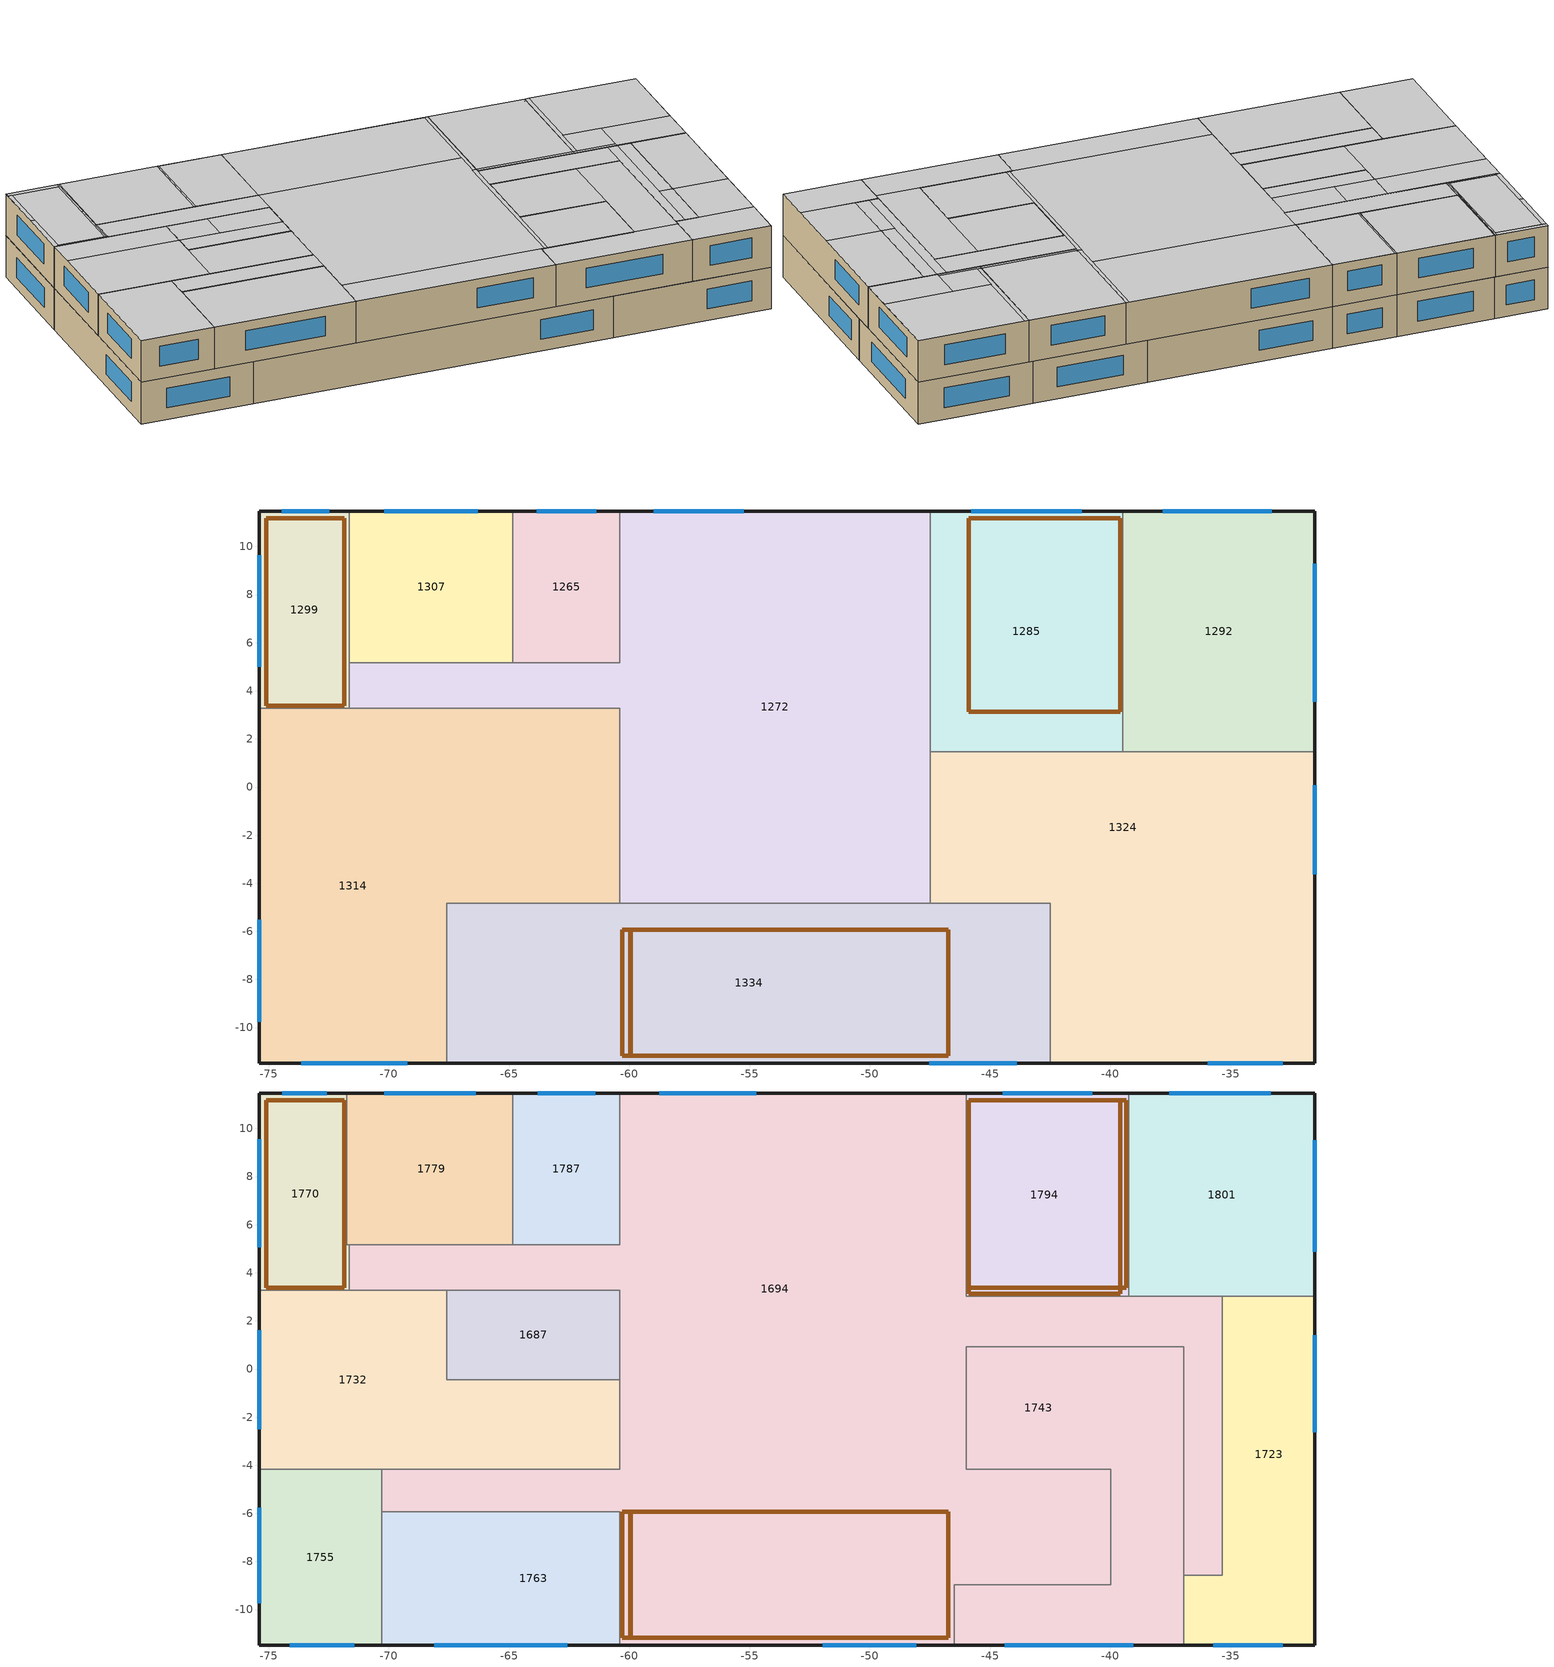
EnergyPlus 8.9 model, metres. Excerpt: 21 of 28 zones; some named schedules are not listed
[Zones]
1265
 floor ground (1): -60.4,5.17 -64.85,5.17 -64.85,11.47 -60.4,11.47 z0
 wall outside (7): -60.4,11.47 -64.85,11.47 z0:3
 wall to 1272 (5): -64.85,5.17 -60.4,5.17 -60.4,11.47 z0:3
 wall to 1307 (5): -64.85,11.47 -64.85,5.17 z0:3
 window (1001): -61.39,11.47 -63.86,11.47 z0.84:2.26
1272
 floor ground (1): -60.4,3.27 -71.65,3.28 -71.65,5.17 -60.4,5.17 z0; -47.5,-4.83 -60.4,-4.83 -60.4,11.47 -47.5,11.47 z0
 wall outside (7): -47.5,11.47 -60.4,11.47 z0:3
 wall to 1285 (5): -47.5,1.48 -47.5,11.47 z0:3
 wall to 1307 (5): -64.85,5.17 -71.65,5.17 z0:3
 wall to 1299 (5): -71.65,5.17 -71.65,3.28 z0:3
 wall to 1314 (6): -71.65,3.28 -60.4,3.27 -60.4,-4.83 z0:3
 wall to 1334 (5): -60.4,-4.83 -47.5,-4.83 z0:3
 wall to 1324 (6): -47.5,-4.83 -47.5,1.48 z0:3
 window (1001): -55.25,11.47 -58.98,11.47 z0.84:2.26
1307
 floor ground (1): -64.85,5.17 -71.65,5.17 -71.65,11.47 -64.85,11.47 z0
 wall outside (7): -64.85,11.47 -71.65,11.47 z0:3
 wall to 1299 (6): -71.65,11.47 -71.65,5.17 z0:3
 window (1001): -66.31,11.47 -70.19,11.47 z0.84:2.26
1285
 floor ground (1): -39.5,1.48 -47.5,1.48 -47.5,11.47 -39.5,11.47 z0
 wall outside (7): -39.5,11.47 -47.5,11.47 z0:3
 wall to 1292 (5): -39.5,1.48 -39.5,11.47 z0:3
 wall to 1324 (6): -47.5,1.48 -39.5,1.48 z0:3
 window (1001): -41.2,11.47 -45.8,11.47 z0.84:2.26
 door inside (IRTSurface): -45.9,3.12 -39.6,3.12 -39.6,11.18 -45.9,11.18 z3
1299
 floor ground (1): -71.65,3.28 -75.4,3.28 -75.4,11.47 -71.65,11.47 z0
 wall outside (7): -71.65,11.47 -75.4,11.47 -75.4,3.28 z0:3
 wall to 1314 (6): -75.4,3.28 -71.65,3.28 z0:3
 window (1001): -72.47,11.47 -74.44,11.47 / -75.4,9.63 -75.4,4.99 z0.84:2.26
 door inside (IRTSurface): -75.1,3.38 -71.85,3.38 -71.85,11.18 -75.1,11.18 z3
1314
 floor ground (1): -60.4,-4.83 -67.6,-4.83 -67.6,3.28 -60.4,3.27 z0; -67.6,-11.47 -75.4,-11.47 -75.4,3.28 -67.6,3.28 z0
 wall outside (7): -75.4,3.28 -75.4,-11.47 -67.6,-11.47 z0:3
 wall to 1334 (5): -67.6,-11.47 -67.6,-4.83 -60.4,-4.83 z0:3
 window (1001): -75.4,-5.52 -75.4,-9.76 / -73.63,-11.47 -69.23,-11.47 z0.84:2.26
1334
 floor ground (1): -42.5,-11.47 -67.6,-11.47 -67.6,-4.83 -42.5,-4.83 z0
 wall outside (7): -67.6,-11.47 -42.5,-11.47 z0:3
 wall to 1324 (6): -42.5,-11.47 -42.5,-4.83 -47.5,-4.83 z0:3
 window (1001): -47.54,-11.47 -43.88,-11.47 z0.84:2.26
 door inside (IRTSurface): -59.95,-11.18 -46.75,-11.18 -46.75,-5.93 -59.95,-5.93 z3; -60.29,-11.18 -59.95,-11.18 -59.95,-5.93 -60.29,-5.93 z3
1324
 floor ground (1): -31.5,-11.47 -42.5,-11.47 -42.5,-4.83 -31.5,-4.83 z0; -31.5,-4.83 -47.5,-4.83 -47.5,1.48 -31.5,1.48 z0
 wall outside (7): -42.5,-11.47 -31.5,-11.47 -31.5,1.48 z0:3
 wall to 1292 (5): -31.5,1.48 -39.5,1.48 z0:3
 window (1001): -31.5,-3.64 -31.5,0.07 / -35.96,-11.47 -32.83,-11.47 z0.84:2.26
1292
 floor ground (1): -31.5,1.48 -39.5,1.48 -39.5,11.47 -31.5,11.47 z0
 wall outside (7): -31.5,1.48 -31.5,11.47 -39.5,11.47 z0:3
 window (1001): -31.5,3.55 -31.5,9.27 / -33.3,11.47 -37.82,11.47 z0.84:2.26
1787
 floor to 1265 (4): -60.4,5.17 -64.85,5.17 -64.85,11.47 -60.4,11.47 z3
 wall outside (7): -60.4,11.47 -64.85,11.47 z3:6
 wall to 1694 (6): -64.85,5.17 -60.4,5.17 -60.4,11.47 z3:6
 wall to 1779 (5): -64.85,11.47 -64.85,5.17 z3:6
 window (1001): -61.43,11.47 -63.81,11.47 z3.94:5.36
 ceiling to 1813 (3): -64.85,5.17 -64.75,5.17 -64.75,11.47 -64.85,11.47 z6
 ceiling to 1820 (3): -64.75,5.17 -60.4,5.17 -60.4,11.47 -64.75,11.47 z6
1694
 floor to 1272 (4): -60.4,3.28 -71.65,3.28 -71.65,5.17 -60.4,5.17 z3; -47.5,-4.83 -60.4,-4.83 -60.4,11.47 -47.5,11.47 z3
 floor to 1285 (4): -39.5,1.48 -46,1.48 -46,3.02 -39.5,3.02 z3; -46,1.48 -47.5,1.48 -47.5,11.47 -46,11.47 z3
 floor to 1292 (4): -35.35,1.48 -39.5,1.48 -39.5,3.02 -35.35,3.02 z3
 floor to 1314 (4): -67.6,-5.92 -70.3,-5.92 -70.3,-4.83 -67.6,-4.83 z3; -60.4,-4.83 -70.3,-4.83 -70.3,-4.17 -60.4,-4.17 z3
 floor to 1324 (4): -42.5,-4.83 -46,-4.83 -46,-4.17 -42.5,-4.17 z3; -40,-8.97 -42.5,-8.97 -42.5,-4.17 -40,-4.17 z3; -46,-4.83 -47.5,-4.83 -47.5,0.93 -46,0.93 z3; -36.95,0.93 -47.5,0.93 -47.5,1.48 -36.95,1.48 z3; -35.35,-8.57 -36.95,-8.57 -36.95,1.48 -35.35,1.48 z3
 floor to 1334 (4): -46.5,-11.18 -46.75,-11.18 -46.75,-8.97 -46.5,-8.97 z3; -42.5,-8.97 -46.75,-8.97 -46.75,-8.55 -42.5,-8.55 z3; -46.5,-11.47 -60.29,-11.47 -60.29,-11.18 -46.5,-11.18 z3; -60.29,-11.47 -60.4,-11.47 -60.4,-8.55 -60.29,-8.55 z3; -60.29,-8.55 -60.4,-8.55 -60.4,-5.93 -60.29,-5.93 z3; -60.4,-5.92 -67.6,-5.92 -67.6,-4.83 -60.4,-4.83 z3; -46.75,-5.93 -60.4,-5.93 -60.4,-4.83 -46.75,-4.83 z3; -42.5,-8.55 -46.75,-8.55 -46.75,-4.83 -42.5,-4.83 z3; -46.75,-11.18 -59.95,-11.18 -59.95,-5.93 -46.75,-5.93 z3; -59.95,-11.18 -60.29,-11.18 -60.29,-5.93 -59.95,-5.93 z3
 wall outside (7): -46,11.47 -60.4,11.47 / -60.4,-11.47 -46.5,-11.47 z3:6
 wall to 1687 (6): -67.6,3.28 -60.4,3.28 -60.4,-0.45 z3:6
 wall to 1723 (5): -36.95,-8.57 -35.35,-8.57 -35.35,3.02 z3:6
 wall to 1801 (5): -35.35,3.02 -39.25,3.02 z3:6
 wall to 1794 (5): -39.25,3.02 -46,3.02 -46,11.47 z3:6
 wall to 1779 (5): -64.85,5.17 -71.65,5.17 z3:6
 wall to 1770 (5): -71.65,5.17 -71.65,3.28 z3:6
 wall to 1732 (5): -71.65,3.28 -67.6,3.28 / -60.4,-0.45 -60.4,-4.17 -70.3,-4.17 z3:6
 wall to 1755 (5): -70.3,-4.17 -70.3,-5.92 z3:6
 wall to 1763 (5): -70.3,-5.92 -60.4,-5.92 -60.4,-11.47 z3:6
 wall to 1743 (5): -46.5,-11.47 -46.5,-8.97 -40,-8.97 -40,-4.17 -46,-4.17 -46,0.93 -36.95,0.93 -36.95,-8.57 z3:6
 window (1001): -54.72,11.47 -58.76,11.47 / -51.97,-11.47 -48.08,-11.47 z3.94:5.36
 ceiling to 1820 (3): -36.3,-8.57 -35.35,-8.57 -35.35,-4.17 -36.3,-4.17 z6; -46,0.93 -36.95,0.93 -36.95,3.02 -46,3.02 z6; -36.95,-8.57 -36.3,-8.57 -36.3,3.02 -36.95,3.02 z6; -46,-8.97 -40,-8.97 -40,-4.17 -46,-4.17 z6; -46.25,-8.97 -46,-8.97 -46,3.27 -46.25,3.27 z6; -60.4,5.17 -46.25,5.17 -46.25,11.47 -60.4,11.47 z6; -71.65,3.28 -60.4,3.28 -60.4,5.17 -71.65,5.17 z6; -70.3,-5.92 -60.4,-5.92 -60.4,-4.17 -70.3,-4.17 z6; -60.4,-11.47 -46.5,-11.47 -46.5,-8.97 -60.4,-8.97 z6; -60.4,-8.97 -46.25,-8.97 -46.25,5.17 -60.4,5.17 z6
 ceiling to 1839 (3): -46.25,3.27 -46,3.27 -46,11.47 -46.25,11.47 z6
 ceiling to 1863 (3): -36.3,-4.17 -35.35,-4.17 -35.35,3.02 -36.3,3.02 z6
1794
 floor to 1285 (4): -39.5,3.02 -46,3.02 -46,11.47 -39.5,11.47 z3
 floor to 1292 (4): -39.25,3.02 -39.5,3.02 -39.5,11.47 -39.25,11.47 z3
 wall outside (7): -39.25,11.47 -46,11.47 z3:6
 wall to 1801 (5): -39.25,3.02 -39.25,11.47 z3:6
 window (1001): -40.76,11.47 -44.48,11.47 z3.94:5.36
 door inside (IRTSurface): -45.9,3.38 -39.35,3.38 -39.35,11.18 -45.9,11.18 z6
 ceiling to 1820 (3): -46,3.02 -39.25,3.02 -39.25,3.27 -46,3.27 z6
 ceiling to 1839 (3): -46,3.27 -39.25,3.27 -39.25,11.47 -46,11.47 z6
1723
 floor to 1292 (4): -31.5,1.48 -35.35,1.48 -35.35,3.02 -31.5,3.02 z3
 floor to 1324 (4): -31.5,-8.57 -35.35,-8.57 -35.35,1.48 -31.5,1.48 z3; -31.5,-11.47 -36.95,-11.47 -36.95,-8.57 -31.5,-8.57 z3
 wall outside (7): -36.95,-11.47 -31.5,-11.47 -31.5,3.02 z3:6
 wall to 1801 (5): -31.5,3.02 -35.35,3.02 z3:6
 wall to 1743 (5): -36.95,-8.57 -36.95,-11.47 z3:6
 window (1001): -31.5,-2.64 -31.5,1.39 / -35.73,-11.47 -32.84,-11.47 z3.94:5.36
 ceiling to 1820 (3): -35.35,-8.57 -31.5,-8.57 -31.5,-4.17 -35.35,-4.17 z6; -36.95,-11.47 -31.5,-11.47 -31.5,-8.57 -36.95,-8.57 z6
 ceiling to 1863 (3): -35.35,-4.17 -31.5,-4.17 -31.5,3.02 -35.35,3.02 z6
1801
 floor to 1292 (4): -31.5,3.02 -39.25,3.02 -39.25,11.47 -31.5,11.47 z3
 wall outside (7): -31.5,3.02 -31.5,11.47 -39.25,11.47 z3:6
 window (1001): -31.5,4.87 -31.5,9.5 / -33.32,11.47 -37.55,11.47 z3.94:5.36
 ceiling to 1820 (3): -38.95,3.27 -36.3,3.27 -36.3,5.72 -38.95,5.72 z6; -39.25,3.02 -36.3,3.02 -36.3,3.27 -39.25,3.27 z6
 ceiling to 1839 (3): -39.25,3.27 -38.95,3.27 -38.95,11.47 -39.25,11.47 z6
 ceiling to 1847 (3): -38.95,5.72 -31.5,5.72 -31.5,11.47 -38.95,11.47 z6
 ceiling to 1863 (3): -36.3,3.02 -31.5,3.02 -31.5,5.72 -36.3,5.72 z6
1770
 floor to 1299 (4): -71.65,3.37 -71.75,3.37 -71.75,5.17 -71.65,5.17 z3; -71.75,3.37 -71.84,3.37 -71.84,7.28 -71.75,7.28 z3; -71.65,3.28 -75.1,3.28 -75.1,3.37 -71.65,3.37 z3; -75.1,3.28 -75.4,3.28 -75.4,7.28 -75.1,7.28 z3; -75.1,7.28 -75.4,7.28 -75.4,11.18 -75.1,11.18 z3; -71.84,11.18 -75.4,11.18 -75.4,11.47 -71.84,11.47 z3; -71.75,7.28 -71.84,7.28 -71.84,11.47 -71.75,11.47 z3; -71.84,3.37 -75.1,3.37 -75.1,11.18 -71.84,11.18 z3
 wall outside (7): -71.75,11.47 -75.4,11.47 -75.4,3.28 z3:6
 wall to 1732 (6): -75.4,3.28 -71.65,3.28 z3:6
 wall to 1779 (5): -71.65,5.17 -71.75,5.17 -71.75,11.47 z3:6
 window (1001): -72.58,11.47 -74.43,11.47 / -75.4,9.55 -75.4,5.07 z3.94:5.36
 door inside (IRTSurface): -75.1,3.38 -71.85,3.38 -71.85,11.18 -75.1,11.18 z6
 ceiling to 1855 (3): -71.75,3.37 -71.65,3.37 -71.65,5.17 -71.75,5.17 z6; -71.84,3.37 -71.75,3.37 -71.75,7.28 -71.84,7.28 z6; -75.1,3.28 -71.65,3.28 -71.65,3.37 -75.1,3.37 z6; -75.4,3.28 -75.1,3.28 -75.1,7.28 -75.4,7.28 z6; -75.4,7.28 -75.1,7.28 -75.1,11.18 -75.4,11.18 z6; -75.4,11.18 -71.84,11.18 -71.84,11.47 -75.4,11.47 z6; -71.84,7.28 -71.75,7.28 -71.75,11.47 -71.84,11.47 z6; -75.1,3.37 -71.84,3.37 -71.84,11.18 -75.1,11.18 z6
1779
 floor to 1299 (4): -71.65,5.17 -71.75,5.17 -71.75,11.47 -71.65,11.47 z3
 floor to 1307 (4): -64.85,5.17 -71.65,5.17 -71.65,11.47 -64.85,11.47 z3
 wall outside (7): -64.85,11.47 -71.75,11.47 z3:6
 window (1001): -66.39,11.47 -70.2,11.47 z3.94:5.36
 ceiling to 1813 (3): -71.65,5.17 -64.85,5.17 -64.85,11.47 -71.65,11.47 z6
 ceiling to 1855 (3): -71.75,5.17 -71.65,5.17 -71.65,11.47 -71.75,11.47 z6
1687
 floor to 1314 (4): -60.4,-0.45 -67.6,-0.45 -67.6,3.28 -60.4,3.27 z3
 wall to 1732 (5): -67.6,3.28 -67.6,-0.45 -60.4,-0.45 z3:6
 ceiling to 1820 (3): -64.75,1.02 -60.4,1.02 -60.4,3.28 -64.75,3.28 z6; -67.6,-0.45 -60.4,-0.45 -60.4,1.02 -67.6,1.02 z6
 ceiling to 1870 (3): -67.6,1.02 -64.75,1.02 -64.75,3.28 -67.6,3.28 z6
1732
 floor to 1314 (4): -60.4,-4.18 -67.6,-4.18 -67.6,-0.45 -60.4,-0.45 z3; -67.6,-4.18 -75.4,-4.18 -75.4,3.28 -67.6,3.28 z3
 wall outside (7): -75.4,3.28 -75.4,-4.17 z3:6
 wall to 1755 (5): -75.4,-4.17 -70.3,-4.17 z3:6
 window (1001): -75.4,1.61 -75.4,-2.51 z3.94:5.36
 ceiling to 1820 (3): -67.6,-4.17 -60.4,-4.17 -60.4,-0.45 -67.6,-0.45 z6; -75.4,-4.17 -67.6,-4.17 -67.6,1.02 -75.4,1.02 z6
 ceiling to 1870 (3): -75.4,1.02 -67.6,1.02 -67.6,3.28 -75.4,3.28 z6
1755
 floor to 1314 (4): -70.3,-11.47 -75.4,-11.47 -75.4,-4.17 -70.3,-4.17 z3
 wall outside (7): -75.4,-4.17 -75.4,-11.47 -70.3,-11.47 z3:6
 wall to 1763 (5): -70.3,-11.47 -70.3,-5.92 z3:6
 window (1001): -75.4,-5.78 -75.4,-9.74 / -74.12,-11.47 -71.44,-11.47 z3.94:5.36
 ceiling to 1820 (3): -75.4,-11.47 -70.3,-11.47 -70.3,-4.17 -75.4,-4.17 z6
1763
 floor to 1314 (4): -67.6,-11.47 -70.3,-11.47 -70.3,-5.92 -67.6,-5.92 z3
 floor to 1334 (4): -60.4,-11.47 -67.6,-11.47 -67.6,-5.92 -60.4,-5.92 z3
 wall outside (7): -70.3,-11.47 -60.4,-11.47 z3:6
 window (1001): -68.12,-11.47 -62.57,-11.47 z3.94:5.36
 ceiling to 1820 (3): -70.3,-11.47 -60.4,-11.47 -60.4,-5.92 -70.3,-5.92 z6
1743
 floor to 1324 (4): -40,-4.17 -46,-4.17 -46,0.93 -40,0.93 z3; -36.95,-8.97 -40,-8.97 -40,0.93 -36.95,0.93 z3; -36.95,-11.47 -42.5,-11.47 -42.5,-8.97 -36.95,-8.97 z3
 floor to 1334 (4): -42.5,-11.47 -46.5,-11.47 -46.5,-8.97 -42.5,-8.97 z3
 wall outside (7): -46.5,-11.47 -36.95,-11.47 z3:6
 window (1001): -44.39,-11.47 -39.05,-11.47 z3.94:5.36
 ceiling to 1820 (3): -46,-4.17 -40,-4.17 -40,0.93 -46,0.93 z6; -40,-8.97 -36.95,-8.97 -36.95,0.93 -40,0.93 z6; -46.5,-11.47 -36.95,-11.47 -36.95,-8.97 -46.5,-8.97 z6
[Site:Location]
Untitled (O1-O1:31-12)  (01-01:31-12): 22.55, 114.1, 8, 18
[Site:GroundTemperature:BuildingSurface]
18, 18, 18, 18, 18, 18, 18, 18, 18, 18, 18, 18
[Site:GroundTemperature:Deep]
14, 14, 14, 14, 14, 14, 14, 14, 14, 14, 14, 14
[Site:GroundTemperature:Shallow]
14, 14, 14, 14, 14, 14, 14, 14, 14, 14, 14, 14
[Site:GroundTemperature:FCfactorMethod]
17.37, 16.83, 17.79, 19.29, 23.21, 26.23, 28.27, 28.89, 27.84, 25.49, 22.35, 19.44
[Site:GroundReflectance]
0.2, 0.2, 0.2, 0.2, 0.2, 0.2, 0.2, 0.2, 0.2, 0.2, 0.2, 0.2
[Site:GroundReflectance:SnowModifier]
2, 2
[SizingPeriod:DesignDay]
Summer Design Day in Untitled (O1-O1:31-12) Jul: 7, 15, SummerDesignDay, 35, 6.2, , , WetBulb, 27.2, , , , , 101108.9, 0, 0, No, No, No, ASHRAEClearSky, , , , , 0.98
Summer Design Day in Untitled (O1-O1:31-12) Aug: 8, 15, SummerDesignDay, 35, 6.7, , , WetBulb, 26.6, , , , , 101108.9, 0, 0, No, No, No, ASHRAEClearSky, , , , , 0.98
Summer Design Day in Untitled (O1-O1:31-12) Sep: 9, 15, SummerDesignDay, 34.4, 6.7, , , WetBulb, 25.7, , , , , 101108.9, 0, 0, No, No, No, ASHRAEClearSky, , , , , 0.98
Winter Design Day in Untitled (O1-O1:31-12): 1, 15, WinterDesignDay, 7.1, 0, , , WetBulb, 7.1, , , , , 101108.9, 8.3, 0, No, No, No, , , , , , 0
[Building]
Building: 0, Suburbs, .04, .4, FullExterior, 25, 6
[Material:NoMass]
5_RVAL_2; 6_RVAL_2: Rough, .15, 0.9, 0.7, 0.7
[Construction]
IRTSurface: IRTMaterial
1: 1_1_37, 1_2_9, 1_3_29, 1_4_34
3; 4: 3_1_7
5: 5_1_27, 5_RVAL_2, 5_1_27
6: 5_1_27, 6_RVAL_2, 5_1_27
7: 7_1_5, 7_2_103, 7_3_11, 7_4_66
1001: Simple 1001
[Material:InfraredTransparent]
IRTMaterial
[Material]
1_1_37: Rough, .1327, 0.04, 10, 1400, 0.9, 0.6, 0.6
1_2_9: Rough, .1, 1.13, 2000, 1000, 0.9, 0.6, 0.6
1_3_29: Rough, .07, 0.41, 1200, 840, 0.9, 0.73, 0.73
1_4_34: Rough, .03, 0.14, 650, 1200, 0.9, 0.78, 0.78
3_1_7: Rough, .1, 1.4, 2100, 840, 0.9, 0.6, 0.6
5_1_27: Rough, .025, 0.25, 900, 1000, 0.9, 0.5, 0.5
7_1_5: Rough, .1, 0.84, 1700, 800, 0.9, 0.7, 0.7
7_2_103: Rough, .0689, 0.034, 35, 1400, 0.9, 0.6, 0.6
7_3_11: Rough, .047, 0.51, 1400, 1000, 0.9, 0.6, 0.6
7_4_66: Rough, .013, 0.4, 1000, 1000, 0.9, 0.5, 0.5
[WindowMaterial:SimpleGlazingSystem]
Simple 1001: 2.4, .4, .744
[WindowProperty:FrameAndDivider]
1: 0.04, 0, 0, 9.5, 1, 0.5, 0.5, 0.9, DividedLite, 0.02, 1, 1, 0, 0, 9.5, 1, 0.5, 0.5, 0.9, 0.5, 0, 0.5, 0, 0.5
[Zone]
1265: 0, 0, 0, 0, 1, 1, , 76.1315, 25.3772, TARP, , Yes
1272: 0, 0, 0, 0, 1, 1, , 665.8739, 221.958, TARP, , Yes
1285: 0, 0, 0, 0, 1, 1, , 226.3037, 75.4346, TARP, , Yes
1292: 0, 0, 0, 0, 1, 1, , 222.5639, 74.188, TARP, , Yes
1299: 0, 0, 0, 0, 1, 1, , 80.7834, 26.9278, TARP, , Yes
1307: 0, 0, 0, 0, 1, 1, , 118.2278, 39.4093, TARP, , Yes
1314: 0, 0, 0, 0, 1, 1, , 493.8645, 164.6215, TARP, , Yes
1324: 0, 0, 0, 0, 1, 1, , 495.5431, 165.181, TARP, , Yes
1334: 0, 0, 0, 0, 1, 1, , 472.1862, 157.3954, TARP, , Yes
1687: 0, 0, 0, 0, 1, 1, , 71.5575, 24.675, TARP, , Yes
1694: 0, 0, 0, 0, 1, 1, , 1200.05, 342.5695, TARP, , Yes
1723: 0, 0, 0, 0, 1, 1, , 156.6337, 54.0116, TARP, , Yes
1732: 0, 0, 0, 0, 1, 1, , 230.6819, 79.5455, TARP, , Yes
1743: 0, 0, 0, 0, 1, 1, , 225.9529, 77.9148, TARP, , Yes
1755: 0, 0, 0, 0, 1, 1, , 96.4535, 33.2598, TARP, , Yes
1763: 0, 0, 0, 0, 1, 1, , 146.8696, 50.6447, TARP, , Yes
1770: 0, 0, 0, 0, 1, 1, , 76.301, .8778, TARP, , Yes
1779: 0, 0, 0, 0, 1, 1, , 116.0185, 40.0064, TARP, , Yes
1787: 0, 0, 0, 0, 1, 1, , 73.5938, 25.3772, TARP, , Yes
1794: 0, 0, 0, 0, 1, 1, , 154.2603, 2.431, TARP, , Yes
1801: 0, 0, 0, 0, 1, 1, , 174.7757, 60.2675, TARP, , Yes
[PEOPLE]
People 1265: 1265, 2864, People/Area, , .4, , .3, AutoCalculate, Activity Schedule 1265, 3.82e-08, No, ZoneAveraged, , Work efficiency, ClothingInsulationSchedule, , Clothing Schedule 1265, AirVelocitySchedule
People 1272: 1272, 2864, People/Area, , .02, , .3, AutoCalculate, Activity Schedule 1272, 3.82e-08, No, ZoneAveraged, , Work efficiency, ClothingInsulationSchedule, , Clothing Schedule 1272, AirVelocitySchedule
People 1285: 1285, 2864, People/Area, , .02, , .3, AutoCalculate, Activity Schedule 1285, 3.82e-08, No, ZoneAveraged, , Work efficiency, ClothingInsulationSchedule, , Clothing Schedule 1285, AirVelocitySchedule
People 1292: 1292, 2864, People/Area, , .02, , .3, AutoCalculate, Activity Schedule 1292, 3.82e-08, No, ZoneAveraged, , Work efficiency, ClothingInsulationSchedule, , Clothing Schedule 1292, AirVelocitySchedule
People 1299: 1299, 2864, People/Area, , .02, , .3, AutoCalculate, Activity Schedule 1299, 3.82e-08, No, ZoneAveraged, , Work efficiency, ClothingInsulationSchedule, , Clothing Schedule 1299, AirVelocitySchedule
People 1307: 1307, 2864, People/Area, , .02, , .3, AutoCalculate, Activity Schedule 1307, 3.82e-08, No, ZoneAveraged, , Work efficiency, ClothingInsulationSchedule, , Clothing Schedule 1307, AirVelocitySchedule
People 1314: 1314, 2864, People/Area, , .4, , .3, AutoCalculate, Activity Schedule 1314, 3.82e-08, No, ZoneAveraged, , Work efficiency, ClothingInsulationSchedule, , Clothing Schedule 1314, AirVelocitySchedule
People 1324: 1324, 2864, People/Area, , .4, , .3, AutoCalculate, Activity Schedule 1324, 3.82e-08, No, ZoneAveraged, , Work efficiency, ClothingInsulationSchedule, , Clothing Schedule 1324, AirVelocitySchedule
People 1334: 1334, 2864, People/Area, , .02, , .3, AutoCalculate, Activity Schedule 1334, 3.82e-08, No, ZoneAveraged, , Work efficiency, ClothingInsulationSchedule, , Clothing Schedule 1334, AirVelocitySchedule
People 1687: 1687, 2864, People/Area, , .1, , .3, AutoCalculate, Activity Schedule 1687, 3.82e-08, No, ZoneAveraged, , Work efficiency, ClothingInsulationSchedule, , Clothing Schedule 1687, AirVelocitySchedule
People 1694: 1694, 2864, People/Area, , .1, , .3, AutoCalculate, Activity Schedule 1694, 3.82e-08, No, ZoneAveraged, , Work efficiency, ClothingInsulationSchedule, , Clothing Schedule 1694, AirVelocitySchedule
People 1723: 1723, 2864, People/Area, , .1, , .3, AutoCalculate, Activity Schedule 1723, 3.82e-08, No, ZoneAveraged, , Work efficiency, ClothingInsulationSchedule, , Clothing Schedule 1723, AirVelocitySchedule
People 1732: 1732, 2864, People/Area, , .4, , .3, AutoCalculate, Activity Schedule 1732, 3.82e-08, No, ZoneAveraged, , Work efficiency, ClothingInsulationSchedule, , Clothing Schedule 1732, AirVelocitySchedule
People 1743: 1743, 2864, People/Area, , .1, , .3, AutoCalculate, Activity Schedule 1743, 3.82e-08, No, ZoneAveraged, , Work efficiency, ClothingInsulationSchedule, , Clothing Schedule 1743, AirVelocitySchedule
People 1755: 1755, 2864, People/Area, , .1, , .3, AutoCalculate, Activity Schedule 1755, 3.82e-08, No, ZoneAveraged, , Work efficiency, ClothingInsulationSchedule, , Clothing Schedule 1755, AirVelocitySchedule
People 1763: 1763, 2864, People/Area, , .4, , .3, AutoCalculate, Activity Schedule 1763, 3.82e-08, No, ZoneAveraged, , Work efficiency, ClothingInsulationSchedule, , Clothing Schedule 1763, AirVelocitySchedule
People 1770: 1770, 2864, People/Area, , .02, , .3, AutoCalculate, Activity Schedule 1770, 3.82e-08, No, ZoneAveraged, , Work efficiency, ClothingInsulationSchedule, , Clothing Schedule 1770, AirVelocitySchedule
People 1779: 1779, 2864, People/Area, , .02, , .3, AutoCalculate, Activity Schedule 1779, 3.82e-08, No, ZoneAveraged, , Work efficiency, ClothingInsulationSchedule, , Clothing Schedule 1779, AirVelocitySchedule
People 1787: 1787, 2864, People/Area, , .4, , .3, AutoCalculate, Activity Schedule 1787, 3.82e-08, No, ZoneAveraged, , Work efficiency, ClothingInsulationSchedule, , Clothing Schedule 1787, AirVelocitySchedule
People 1794: 1794, 2864, People/Area, , .02, , .3, AutoCalculate, Activity Schedule 1794, 3.82e-08, No, ZoneAveraged, , Work efficiency, ClothingInsulationSchedule, , Clothing Schedule 1794, AirVelocitySchedule
People 1801: 1801, 2864, People/Area, , .02, , .3, AutoCalculate, Activity Schedule 1801, 3.82e-08, No, ZoneAveraged, , Work efficiency, ClothingInsulationSchedule, , Clothing Schedule 1801, AirVelocitySchedule
[Lights]
1265: 1265, 2868, Watts/Area, , 9, , 0, .42, .18, 1
1272: 1272, 2868, Watts/Area, , 4.5, , 0, .42, .18, 1
1285: 1285, 2868, Watts/Area, , 4.5, , 0, .42, .18, 1
1292: 1292, 2868, Watts/Area, , 6, , 0, .42, .18, 1
1299: 1299, 2868, Watts/Area, , 4.5, , 0, .42, .18, 1
1307: 1307, 2868, Watts/Area, , 6, , 0, .42, .18, 1
1314: 1314, 2868, Watts/Area, , 9, , 0, .42, .18, 1
1324: 1324, 2868, Watts/Area, , 9, , 0, .42, .18, 1
1334: 1334, 2868, Watts/Area, , 4.5, , 0, .42, .18, 1
1687: 1687, 2868, Watts/Area, , 9, , 0, .42, .18, 1
1694: 1694, 2868, Watts/Area, , 9, , 0, .42, .18, 1
1723: 1723, 2868, Watts/Area, , 9, , 0, .42, .18, 1
1732: 1732, 2868, Watts/Area, , 9, , 0, .42, .18, 1
1743: 1743, 2868, Watts/Area, , 9, , 0, .42, .18, 1
1755: 1755, 2868, Watts/Area, , 9, , 0, .42, .18, 1
1763: 1763, 2868, Watts/Area, , 9, , 0, .42, .18, 1
1770: 1770, 2868, Watts/Area, , 4.5, , 0, .42, .18, 1
1779: 1779, 2868, Watts/Area, , 6, , 0, .42, .18, 1
1787: 1787, 2868, Watts/Area, , 9, , 0, .42, .18, 1
1794: 1794, 2868, Watts/Area, , 4.5, , 0, .42, .18, 1
1801: 1801, 2868, Watts/Area, , 6, , 0, .42, .18, 1
[OtherEquipment]
1265 Equipment gain 1: Electricity, 1265, 2867, Watts/Area, , 15, , 0, .2, 0, 0, ELECTRIC EQUIPMENT#1265#05
1272 Equipment gain 1: Electricity, 1272, 2867, Watts/Area, , 5, , 0, .2, 0, 0, ELECTRIC EQUIPMENT#1272#05
1285 Equipment gain 1: Electricity, 1285, 2867, Watts/Area, , 5, , 0, .2, 0, 0, ELECTRIC EQUIPMENT#1285#05
1292 Equipment gain 1: Electricity, 1292, 2867, Watts/Area, , 20, , 0, .2, 0, 0, ELECTRIC EQUIPMENT#1292#05
1299 Equipment gain 1: Electricity, 1299, 2867, Watts/Area, , 5, , 0, .2, 0, 0, ELECTRIC EQUIPMENT#1299#05
1307 Equipment gain 1: Electricity, 1307, 2867, Watts/Area, , 20, , 0, .2, 0, 0, ELECTRIC EQUIPMENT#1307#05
1314 Equipment gain 1: Electricity, 1314, 2867, Watts/Area, , 15, , 0, .2, 0, 0, ELECTRIC EQUIPMENT#1314#05
1324 Equipment gain 1: Electricity, 1324, 2867, Watts/Area, , 15, , 0, .2, 0, 0, ELECTRIC EQUIPMENT#1324#05
1334 Equipment gain 1: Electricity, 1334, 2867, Watts/Area, , 5, , 0, .2, 0, 0, ELECTRIC EQUIPMENT#1334#05
1687 Equipment gain 1: Electricity, 1687, 2867, Watts/Area, , 20, , 0, .2, 0, 0, ELECTRIC EQUIPMENT#1687#05
1694 Equipment gain 1: Electricity, 1694, 2867, Watts/Area, , 20, , 0, .2, 0, 0, ELECTRIC EQUIPMENT#1694#05
1723 Equipment gain 1: Electricity, 1723, 2867, Watts/Area, , 20, , 0, .2, 0, 0, ELECTRIC EQUIPMENT#1723#05
1732 Equipment gain 1: Electricity, 1732, 2867, Watts/Area, , 15, , 0, .2, 0, 0, ELECTRIC EQUIPMENT#1732#05
1743 Equipment gain 1: Electricity, 1743, 2867, Watts/Area, , 20, , 0, .2, 0, 0, ELECTRIC EQUIPMENT#1743#05
1755 Equipment gain 1: Electricity, 1755, 2867, Watts/Area, , 20, , 0, .2, 0, 0, ELECTRIC EQUIPMENT#1755#05
1763 Equipment gain 1: Electricity, 1763, 2867, Watts/Area, , 15, , 0, .2, 0, 0, ELECTRIC EQUIPMENT#1763#05
1770 Equipment gain 1: Electricity, 1770, 2867, Watts/Area, , 5, , 0, .2, 0, 0, ELECTRIC EQUIPMENT#1770#05
1779 Equipment gain 1: Electricity, 1779, 2867, Watts/Area, , 20, , 0, .2, 0, 0, ELECTRIC EQUIPMENT#1779#05
1787 Equipment gain 1: Electricity, 1787, 2867, Watts/Area, , 15, , 0, .2, 0, 0, ELECTRIC EQUIPMENT#1787#05
1794 Equipment gain 1: Electricity, 1794, 2867, Watts/Area, , 5, , 0, .2, 0, 0, ELECTRIC EQUIPMENT#1794#05
1801 Equipment gain 1: Electricity, 1801, 2867, Watts/Area, , 20, , 0, .2, 0, 0, ELECTRIC EQUIPMENT#1801#05
[WaterUse:Equipment]
DHW 1265: DHW 1265, 1.56649e-07, 2864, DHW Supply Temperature 1265, DHW Supply Temperature 1265, DHW Mains Temperature 1265, 1265
DHW 1272: DHW 1272, 1.37011e-06, 2864, DHW Supply Temperature 1272, DHW Supply Temperature 1272, DHW Mains Temperature 1272, 1272
DHW 1285: DHW 1285, 4.65646e-07, 2864, DHW Supply Temperature 1285, DHW Supply Temperature 1285, DHW Mains Temperature 1285, 1285
DHW 1292: DHW 1292, 4.57951e-07, 2864, DHW Supply Temperature 1292, DHW Supply Temperature 1292, DHW Mains Temperature 1292, 1292
DHW 1299: DHW 1299, 1.66221e-07, 2864, DHW Supply Temperature 1299, DHW Supply Temperature 1299, DHW Mains Temperature 1299, 1299
DHW 1307: DHW 1307, 2.43267e-07, 2864, DHW Supply Temperature 1307, DHW Supply Temperature 1307, DHW Mains Temperature 1307, 1307
DHW 1314: DHW 1314, 1.01618e-06, 2864, DHW Supply Temperature 1314, DHW Supply Temperature 1314, DHW Mains Temperature 1314, 1314
DHW 1324: DHW 1324, 1.01964e-06, 2864, DHW Supply Temperature 1324, DHW Supply Temperature 1324, DHW Mains Temperature 1324, 1324
DHW 1334: DHW 1334, 9.71577e-07, 2864, DHW Supply Temperature 1334, DHW Supply Temperature 1334, DHW Mains Temperature 1334, 1334
DHW 1687: DHW 1687, 1.52315e-07, 2864, DHW Supply Temperature 1687, DHW Supply Temperature 1687, DHW Mains Temperature 1687, 1687
DHW 1694: DHW 1694, 2.11463e-06, 2864, DHW Supply Temperature 1694, DHW Supply Temperature 1694, DHW Mains Temperature 1694, 1694
DHW 1723: DHW 1723, 3.33405e-07, 2864, DHW Supply Temperature 1723, DHW Supply Temperature 1723, DHW Mains Temperature 1723, 1723
DHW 1732: DHW 1732, 4.91022e-07, 2864, DHW Supply Temperature 1732, DHW Supply Temperature 1732, DHW Mains Temperature 1732, 1732
DHW 1743: DHW 1743, 4.80956e-07, 2864, DHW Supply Temperature 1743, DHW Supply Temperature 1743, DHW Mains Temperature 1743, 1743
DHW 1755: DHW 1755, 2.05307e-07, 2864, DHW Supply Temperature 1755, DHW Supply Temperature 1755, DHW Mains Temperature 1755, 1755
DHW 1763: DHW 1763, 3.12622e-07, 2864, DHW Supply Temperature 1763, DHW Supply Temperature 1763, DHW Mains Temperature 1763, 1763
DHW 1770: DHW 1770, 5.41852e-09, 2864, DHW Supply Temperature 1770, DHW Supply Temperature 1770, DHW Mains Temperature 1770, 1770
DHW 1779: DHW 1779, 2.46953e-07, 2864, DHW Supply Temperature 1779, DHW Supply Temperature 1779, DHW Mains Temperature 1779, 1779
DHW 1787: DHW 1787, 1.56649e-07, 2864, DHW Supply Temperature 1787, DHW Supply Temperature 1787, DHW Mains Temperature 1787, 1787
DHW 1794: DHW 1794, 1.50062e-08, 2864, DHW Supply Temperature 1794, DHW Supply Temperature 1794, DHW Mains Temperature 1794, 1794
DHW 1801: DHW 1801, 3.72022e-07, 2864, DHW Supply Temperature 1801, DHW Supply Temperature 1801, DHW Mains Temperature 1801, 1801
[ZoneInfiltration:DesignFlowRate]
1265 Infiltration: 1265, 2, Flow/zone, .014803, , , , 1, 0, 0, 0
1272 Infiltration: 1272, 2, Flow/zone, .129475, , , , 1, 0, 0, 0
1285 Infiltration: 1285, 2, Flow/zone, .044003, , , , 1, 0, 0, 0
1292 Infiltration: 1292, 2, Flow/zone, .043276, , , , 1, 0, 0, 0
1299 Infiltration: 1299, 2, Flow/zone, .015708, , , , 1, 0, 0, 0
1307 Infiltration: 1307, 2, Flow/zone, .022989, , , , 1, 0, 0, 0
1314 Infiltration: 1314, 2, Flow/zone, .096029, , , , 1, 0, 0, 0
1324 Infiltration: 1324, 2, Flow/zone, .096356, , , , 1, 0, 0, 0
1334 Infiltration: 1334, 2, Flow/zone, .091814, , , , 1, 0, 0, 0
1687 Infiltration: 1687, 2, Flow/zone, .013914, , , , 1, 0, 0, 0
1694 Infiltration: 1694, 2, Flow/zone, .233342, , , , 1, 0, 0, 0
1723 Infiltration: 1723, 2, Flow/zone, .030457, , , , 1, 0, 0, 0
1732 Infiltration: 1732, 2, Flow/zone, .044855, , , , 1, 0, 0, 0
1743 Infiltration: 1743, 2, Flow/zone, .043935, , , , 1, 0, 0, 0
1755 Infiltration: 1755, 2, Flow/zone, .018755, , , , 1, 0, 0, 0
1763 Infiltration: 1763, 2, Flow/zone, .028558, , , , 1, 0, 0, 0
1770 Infiltration: 1770, 2, Flow/zone, .014836, , , , 1, 0, 0, 0
1779 Infiltration: 1779, 2, Flow/zone, .022559, , , , 1, 0, 0, 0
1787 Infiltration: 1787, 2, Flow/zone, .01431, , , , 1, 0, 0, 0
1794 Infiltration: 1794, 2, Flow/zone, .029995, , , , 1, 0, 0, 0
1801 Infiltration: 1801, 2, Flow/zone, .033984, , , , 1, 0, 0, 0
[Sizing:Zone]
1265: SupplyAirTemperature, 12, 0, SupplyAirTemperature, 35, 0, 0.0077, 0.0156, 1265, 1.25, 1.15, DesignDay, , , , 0, DesignDay, , , , , 1265
1272: SupplyAirTemperature, 12, 0, SupplyAirTemperature, 35, 0, 0.0077, 0.0156, 1272, 1.25, 1.15, DesignDay, , , , 0, DesignDay, , , , , 1272
1285: SupplyAirTemperature, 12, 0, SupplyAirTemperature, 35, 0, 0.0077, 0.0156, 1285, 1.25, 1.15, DesignDay, , , , 0, DesignDay, , , , , 1285
1292: SupplyAirTemperature, 12, 0, SupplyAirTemperature, 35, 0, 0.0077, 0.0156, 1292, 1.25, 1.15, DesignDay, , , , 0, DesignDay, , , , , 1292
1299: SupplyAirTemperature, 12, 0, SupplyAirTemperature, 35, 0, 0.0077, 0.0156, 1299, 1.25, 1.15, DesignDay, , , , 0, DesignDay, , , , , 1299
1307: SupplyAirTemperature, 12, 0, SupplyAirTemperature, 35, 0, 0.0077, 0.0156, 1307, 1.25, 1.15, DesignDay, , , , 0, DesignDay, , , , , 1307
1314: SupplyAirTemperature, 12, 0, SupplyAirTemperature, 35, 0, 0.0077, 0.0156, 1314, 1.25, 1.15, DesignDay, , , , 0, DesignDay, , , , , 1314
1324: SupplyAirTemperature, 12, 0, SupplyAirTemperature, 35, 0, 0.0077, 0.0156, 1324, 1.25, 1.15, DesignDay, , , , 0, DesignDay, , , , , 1324
1334: SupplyAirTemperature, 12, 0, SupplyAirTemperature, 35, 0, 0.0077, 0.0156, 1334, 1.25, 1.15, DesignDay, , , , 0, DesignDay, , , , , 1334
1687: SupplyAirTemperature, 12, 0, SupplyAirTemperature, 35, 0, 0.0077, 0.0156, 1687, 1.25, 1.15, DesignDay, , , , 0, DesignDay, , , , , 1687
1694: SupplyAirTemperature, 12, 0, SupplyAirTemperature, 35, 0, 0.0077, 0.0156, 1694, 1.25, 1.15, DesignDay, , , , 0, DesignDay, , , , , 1694
1723: SupplyAirTemperature, 12, 0, SupplyAirTemperature, 35, 0, 0.0077, 0.0156, 1723, 1.25, 1.15, DesignDay, , , , 0, DesignDay, , , , , 1723
1732: SupplyAirTemperature, 12, 0, SupplyAirTemperature, 35, 0, 0.0077, 0.0156, 1732, 1.25, 1.15, DesignDay, , , , 0, DesignDay, , , , , 1732
1743: SupplyAirTemperature, 12, 0, SupplyAirTemperature, 35, 0, 0.0077, 0.0156, 1743, 1.25, 1.15, DesignDay, , , , 0, DesignDay, , , , , 1743
1755: SupplyAirTemperature, 12, 0, SupplyAirTemperature, 35, 0, 0.0077, 0.0156, 1755, 1.25, 1.15, DesignDay, , , , 0, DesignDay, , , , , 1755
1763: SupplyAirTemperature, 12, 0, SupplyAirTemperature, 35, 0, 0.0077, 0.0156, 1763, 1.25, 1.15, DesignDay, , , , 0, DesignDay, , , , , 1763
1770: SupplyAirTemperature, 12, 0, SupplyAirTemperature, 35, 0, 0.0077, 0.0156, 1770, 1.25, 1.15, DesignDay, , , , 0, DesignDay, , , , , 1770
1779: SupplyAirTemperature, 12, 0, SupplyAirTemperature, 35, 0, 0.0077, 0.0156, 1779, 1.25, 1.15, DesignDay, , , , 0, DesignDay, , , , , 1779
1787: SupplyAirTemperature, 12, 0, SupplyAirTemperature, 35, 0, 0.0077, 0.0156, 1787, 1.25, 1.15, DesignDay, , , , 0, DesignDay, , , , , 1787
1794: SupplyAirTemperature, 12, 0, SupplyAirTemperature, 35, 0, 0.0077, 0.0156, 1794, 1.25, 1.15, DesignDay, , , , 0, DesignDay, , , , , 1794
1801: SupplyAirTemperature, 12, 0, SupplyAirTemperature, 35, 0, 0.0077, 0.0156, 1801, 1.25, 1.15, DesignDay, , , , 0, DesignDay, , , , , 1801
[DesignSpecification:ZoneAirDistribution]
1265; 1272; 1285; 1292; 1299; 1307; 1314; 1324; 1334; 1687; 1694; 1723; 1732; 1743; 1755; 1763; 1770; 1779; 1787; 1794; 1801: 1, 1
[DesignSpecification:OutdoorAir]
1265; 1314; 1324; 1732; 1763; 1787: Sum, .004167, 0, 0, 0, 2864
1272; 1285; 1292; 1299; 1307; 1334; 1770; 1779; 1794; 1801: Sum, 0, 0, 0, 0, 2864
1687; 1723; 1743; 1755: Sum, .008333, 0, 0, 0, 2864
1694: Sum, .0083333, 0, 0, 0, 2864
[ZoneControl:Thermostat]
1265 Thermostat: 1265, Zone Control Type Sched, ThermostatSetpoint:DualSetpoint, Dual Setpoint - Zone 1265
1272 Thermostat: 1272, Zone Control Type Sched, ThermostatSetpoint:DualSetpoint, Dual Setpoint - Zone 1272
1285 Thermostat: 1285, Zone Control Type Sched, ThermostatSetpoint:DualSetpoint, Dual Setpoint - Zone 1285
1292 Thermostat: 1292, Zone Control Type Sched, ThermostatSetpoint:DualSetpoint, Dual Setpoint - Zone 1292
1299 Thermostat: 1299, Zone Control Type Sched, ThermostatSetpoint:DualSetpoint, Dual Setpoint - Zone 1299
1307 Thermostat: 1307, Zone Control Type Sched, ThermostatSetpoint:DualSetpoint, Dual Setpoint - Zone 1307
1314 Thermostat: 1314, Zone Control Type Sched, ThermostatSetpoint:DualSetpoint, Dual Setpoint - Zone 1314
1324 Thermostat: 1324, Zone Control Type Sched, ThermostatSetpoint:DualSetpoint, Dual Setpoint - Zone 1324
1334 Thermostat: 1334, Zone Control Type Sched, ThermostatSetpoint:DualSetpoint, Dual Setpoint - Zone 1334
1687 Thermostat: 1687, Zone Control Type Sched, ThermostatSetpoint:DualSetpoint, Dual Setpoint - Zone 1687
1694 Thermostat: 1694, Zone Control Type Sched, ThermostatSetpoint:DualSetpoint, Dual Setpoint - Zone 1694
1723 Thermostat: 1723, Zone Control Type Sched, ThermostatSetpoint:DualSetpoint, Dual Setpoint - Zone 1723
1732 Thermostat: 1732, Zone Control Type Sched, ThermostatSetpoint:DualSetpoint, Dual Setpoint - Zone 1732
1743 Thermostat: 1743, Zone Control Type Sched, ThermostatSetpoint:DualSetpoint, Dual Setpoint - Zone 1743
1755 Thermostat: 1755, Zone Control Type Sched, ThermostatSetpoint:DualSetpoint, Dual Setpoint - Zone 1755
1763 Thermostat: 1763, Zone Control Type Sched, ThermostatSetpoint:DualSetpoint, Dual Setpoint - Zone 1763
1770 Thermostat: 1770, Zone Control Type Sched, ThermostatSetpoint:DualSetpoint, Dual Setpoint - Zone 1770
1779 Thermostat: 1779, Zone Control Type Sched, ThermostatSetpoint:DualSetpoint, Dual Setpoint - Zone 1779
1787 Thermostat: 1787, Zone Control Type Sched, ThermostatSetpoint:DualSetpoint, Dual Setpoint - Zone 1787
1794 Thermostat: 1794, Zone Control Type Sched, ThermostatSetpoint:DualSetpoint, Dual Setpoint - Zone 1794
1801 Thermostat: 1801, Zone Control Type Sched, ThermostatSetpoint:DualSetpoint, Dual Setpoint - Zone 1801
[ThermostatSetpoint:DualSetpoint]
Dual Setpoint - Zone 1265: 1265 Heating Setpoint Schedule, 1265 Cooling SP Sch
Dual Setpoint - Zone 1272: 1272 Heating Setpoint Schedule, 1272 Cooling SP Sch
Dual Setpoint - Zone 1285: 1285 Heating Setpoint Schedule, 1285 Cooling SP Sch
Dual Setpoint - Zone 1292: 1292 Heating Setpoint Schedule, 1292 Cooling SP Sch
Dual Setpoint - Zone 1299: 1299 Heating Setpoint Schedule, 1299 Cooling SP Sch
Dual Setpoint - Zone 1307: 1307 Heating Setpoint Schedule, 1307 Cooling SP Sch
Dual Setpoint - Zone 1314: 1314 Heating Setpoint Schedule, 1314 Cooling SP Sch
Dual Setpoint - Zone 1324: 1324 Heating Setpoint Schedule, 1324 Cooling SP Sch
Dual Setpoint - Zone 1334: 1334 Heating Setpoint Schedule, 1334 Cooling SP Sch
Dual Setpoint - Zone 1687: 1687 Heating Setpoint Schedule, 1687 Cooling SP Sch
Dual Setpoint - Zone 1694: 1694 Heating Setpoint Schedule, 1694 Cooling SP Sch
Dual Setpoint - Zone 1723: 1723 Heating Setpoint Schedule, 1723 Cooling SP Sch
Dual Setpoint - Zone 1732: 1732 Heating Setpoint Schedule, 1732 Cooling SP Sch
Dual Setpoint - Zone 1743: 1743 Heating Setpoint Schedule, 1743 Cooling SP Sch
Dual Setpoint - Zone 1755: 1755 Heating Setpoint Schedule, 1755 Cooling SP Sch
Dual Setpoint - Zone 1763: 1763 Heating Setpoint Schedule, 1763 Cooling SP Sch
Dual Setpoint - Zone 1770: 1770 Heating Setpoint Schedule, 1770 Cooling SP Sch
Dual Setpoint - Zone 1779: 1779 Heating Setpoint Schedule, 1779 Cooling SP Sch
Dual Setpoint - Zone 1787: 1787 Heating Setpoint Schedule, 1787 Cooling SP Sch
Dual Setpoint - Zone 1794: 1794 Heating Setpoint Schedule, 1794 Cooling SP Sch
Dual Setpoint - Zone 1801: 1801 Heating Setpoint Schedule, 1801 Cooling SP Sch
[Zone equipment]
1265: 1265 Ideal Loads Air
1272: 1272 Ideal Loads Air
1285: 1285 Ideal Loads Air
1292: 1292 Ideal Loads Air
1299: 1299 Ideal Loads Air
1307: 1307 Ideal Loads Air
1314: 1314 Ideal Loads Air
1324: 1324 Ideal Loads Air
1334: 1334 Ideal Loads Air
1687: 1687 Ideal Loads Air
1694: 1694 Ideal Loads Air
1723: 1723 Ideal Loads Air
1732: 1732 Ideal Loads Air
1743: 1743 Ideal Loads Air
1755: 1755 Ideal Loads Air
1763: 1763 Ideal Loads Air
1770: 1770 Ideal Loads Air
1779: 1779 Ideal Loads Air
1787: 1787 Ideal Loads Air
1794: 1794 Ideal Loads Air
1801: 1801 Ideal Loads Air
[ZoneHVAC:IdealLoadsAirSystem]
1265 Ideal Loads Air: , Node 1265 In, , , 35, 12, 0.0156, 0.0077, LimitCapacity, Autosize, Autosize, LimitFlowRateAndCapacity, .317215, Autosize, 1265 Heating Availability Sch, 1265 Cooling Availability Sch, None, , None, 1265, , , DifferentialDryBulb, None
1272 Ideal Loads Air: , Node 1272 In, , , 35, 12, 0.0156, 0.0077, LimitCapacity, Autosize, Autosize, LimitFlowRateAndCapacity, 2.774475, Autosize, 1272 Heating Availability Sch, 1272 Cooling Availability Sch, None, , None, 1272, , , DifferentialDryBulb, None
1285 Ideal Loads Air: , Node 1285 In, , , 35, 12, 0.0156, 0.0077, LimitCapacity, Autosize, Autosize, LimitFlowRateAndCapacity, .942932, Autosize, 1285 Heating Availability Sch, 1285 Cooling Availability Sch, None, , None, 1285, , , DifferentialDryBulb, None
1292 Ideal Loads Air: , Node 1292 In, , , 35, 12, 0.0156, 0.0077, LimitCapacity, Autosize, Autosize, LimitFlowRateAndCapacity, .92735, Autosize, 1292 Heating Availability Sch, 1292 Cooling Availability Sch, None, , None, 1292, , , DifferentialDryBulb, None
1299 Ideal Loads Air: , Node 1299 In, , , 35, 12, 0.0156, 0.0077, LimitCapacity, Autosize, Autosize, LimitFlowRateAndCapacity, .336598, Autosize, 1299 Heating Availability Sch, 1299 Cooling Availability Sch, None, , None, 1299, , , DifferentialDryBulb, None
1307 Ideal Loads Air: , Node 1307 In, , , 35, 12, 0.0156, 0.0077, LimitCapacity, Autosize, Autosize, LimitFlowRateAndCapacity, .492616, Autosize, 1307 Heating Availability Sch, 1307 Cooling Availability Sch, None, , None, 1307, , , DifferentialDryBulb, None
1314 Ideal Loads Air: , Node 1314 In, , , 35, 12, 0.0156, 0.0077, LimitCapacity, Autosize, Autosize, LimitFlowRateAndCapacity, 2.057769, Autosize, 1314 Heating Availability Sch, 1314 Cooling Availability Sch, None, , None, 1314, , , DifferentialDryBulb, None
1324 Ideal Loads Air: , Node 1324 In, , , 35, 12, 0.0156, 0.0077, LimitCapacity, Autosize, Autosize, LimitFlowRateAndCapacity, 2.064763, Autosize, 1324 Heating Availability Sch, 1324 Cooling Availability Sch, None, , None, 1324, , , DifferentialDryBulb, None
1334 Ideal Loads Air: , Node 1334 In, , , 35, 12, 0.0156, 0.0077, LimitCapacity, Autosize, Autosize, LimitFlowRateAndCapacity, 1.967442, Autosize, 1334 Heating Availability Sch, 1334 Cooling Availability Sch, None, , None, 1334, , , DifferentialDryBulb, None
1687 Ideal Loads Air: , Node 1687 In, , , 35, 12, 0.0156, 0.0077, LimitCapacity, Autosize, Autosize, LimitFlowRateAndCapacity, .298156, Autosize, 1687 Heating Availability Sch, 1687 Cooling Availability Sch, None, , None, 1687, , , DifferentialDryBulb, None
1694 Ideal Loads Air: , Node 1694 In, , , 35, 12, 0.0156, 0.0077, LimitCapacity, Autosize, Autosize, LimitFlowRateAndCapacity, 5.000188, Autosize, 1694 Heating Availability Sch, 1694 Cooling Availability Sch, None, , None, 1694, , , DifferentialDryBulb, None
1723 Ideal Loads Air: , Node 1723 In, , , 35, 12, 0.0156, 0.0077, LimitCapacity, Autosize, Autosize, LimitFlowRateAndCapacity, .65264, Autosize, 1723 Heating Availability Sch, 1723 Cooling Availability Sch, None, , None, 1723, , , DifferentialDryBulb, None
1732 Ideal Loads Air: , Node 1732 In, , , 35, 12, 0.0156, 0.0077, LimitCapacity, Autosize, Autosize, LimitFlowRateAndCapacity, .961175, Autosize, 1732 Heating Availability Sch, 1732 Cooling Availability Sch, None, , None, 1732, , , DifferentialDryBulb, None
1743 Ideal Loads Air: , Node 1743 In, , , 35, 12, 0.0156, 0.0077, LimitCapacity, Autosize, Autosize, LimitFlowRateAndCapacity, .94147, Autosize, 1743 Heating Availability Sch, 1743 Cooling Availability Sch, None, , None, 1743, , , DifferentialDryBulb, None
1755 Ideal Loads Air: , Node 1755 In, , , 35, 12, 0.0156, 0.0077, LimitCapacity, Autosize, Autosize, LimitFlowRateAndCapacity, .401889, Autosize, 1755 Heating Availability Sch, 1755 Cooling Availability Sch, None, , None, 1755, , , DifferentialDryBulb, None
1763 Ideal Loads Air: , Node 1763 In, , , 35, 12, 0.0156, 0.0077, LimitCapacity, Autosize, Autosize, LimitFlowRateAndCapacity, .611956, Autosize, 1763 Heating Availability Sch, 1763 Cooling Availability Sch, None, , None, 1763, , , DifferentialDryBulb, None
1770 Ideal Loads Air: , Node 1770 In, , , 35, 12, 0.0156, 0.0077, LimitCapacity, Autosize, Autosize, LimitFlowRateAndCapacity, .317921, Autosize, 1770 Heating Availability Sch, 1770 Cooling Availability Sch, None, , None, 1770, , , DifferentialDryBulb, None
1779 Ideal Loads Air: , Node 1779 In, , , 35, 12, 0.0156, 0.0077, LimitCapacity, Autosize, Autosize, LimitFlowRateAndCapacity, .48341, Autosize, 1779 Heating Availability Sch, 1779 Cooling Availability Sch, None, , None, 1779, , , DifferentialDryBulb, None
1787 Ideal Loads Air: , Node 1787 In, , , 35, 12, 0.0156, 0.0077, LimitCapacity, Autosize, Autosize, LimitFlowRateAndCapacity, .306641, Autosize, 1787 Heating Availability Sch, 1787 Cooling Availability Sch, None, , None, 1787, , , DifferentialDryBulb, None
1794 Ideal Loads Air: , Node 1794 In, , , 35, 12, 0.0156, 0.0077, LimitCapacity, Autosize, Autosize, LimitFlowRateAndCapacity, .642751, Autosize, 1794 Heating Availability Sch, 1794 Cooling Availability Sch, None, , None, 1794, , , DifferentialDryBulb, None
1801 Ideal Loads Air: , Node 1801 In, , , 35, 12, 0.0156, 0.0077, LimitCapacity, Autosize, Autosize, LimitFlowRateAndCapacity, .728232, Autosize, 1801 Heating Availability Sch, 1801 Cooling Availability Sch, None, , None, 1801, , , DifferentialDryBulb, None
[Schedule:Compact]
Work efficiency: Any Number, Through: 12/31, For: AllDays, Until: 24:00, 0
AirVelocitySchedule: Any Number, Through: 12/31, For: AllDays, Until: 24:00, .137
2864: Fraction, Through: 31 Dec, For: Weekdays SummerDesignDay, Until: 07:00, 0, Until: 08:00, 0.25, Until: 09:00, 0.5, Until: 12:00, 1, Until: 14:00, 0.75, Until: 17:00, 1, Until: 18:00, 0.5, Until: 19:00, 0.25, Until: 24:00, 0, For: Weekends, Until: 24:00, 0, For: Holidays, Until: 24:00, 0, For: WinterDesignDay AllOtherDays, Until: 24:00, 0
2867: Fraction, Through: 31 Dec, For: Weekdays SummerDesignDay, Until: 07:00, 0.05394, Until: 20:00, 1, Until: 24:00, 0.05394, For: Weekends, Until: 24:00, 0.05394, For: Holidays, Until: 24:00, 0.05394, For: WinterDesignDay AllOtherDays, Until: 24:00, 0
2868: Fraction, Through: 31 Dec, For: Weekdays SummerDesignDay, Until: 07:00, 0, Until: 19:00, 1, Until: 24:00, 0, For: Weekends, Until: 24:00, 0, For: Holidays, Until: 24:00, 0, For: WinterDesignDay AllOtherDays, Until: 24:00, 0
Activity Schedule 1265; Activity Schedule 1272; Activity Schedule 1285; Activity Schedule 1292; Activity Schedule 1299; Activity Schedule 1307; Activity Schedule 1314; Activity Schedule 1324; Activity Schedule 1334; Activity Schedule 1687; Activity Schedule 1694; Activity Schedule 1723; Activity Schedule 1732; Activity Schedule 1743; Activity Schedule 1755; Activity Schedule 1763; Activity Schedule 1770; Activity Schedule 1779; Activity Schedule 1787; Activity Schedule 1794; Activity Schedule 1801: Any Number, Through: 12/31, For: AllDays, Until: 24:00, 110.7
Clothing Schedule 1265; Clothing Schedule 1272; Clothing Schedule 1285; Clothing Schedule 1292; Clothing Schedule 1299; Clothing Schedule 1307; Clothing Schedule 1314; Clothing Schedule 1324; Clothing Schedule 1334; Clothing Schedule 1687; Clothing Schedule 1694; Clothing Schedule 1723; Clothing Schedule 1732; Clothing Schedule 1743; Clothing Schedule 1755; Clothing Schedule 1763; Clothing Schedule 1770; Clothing Schedule 1779; Clothing Schedule 1787; Clothing Schedule 1794; Clothing Schedule 1801: Any Number, Through: 4/1, For: AllDays, Until: 24:00, 1, Through: 9/30, For: AllDays, Until: 24:00, .5, Through: 12/31, For: AllDays, Until: 24:00, 1
DHW Supply Temperature 1265; DHW Supply Temperature 1272; DHW Supply Temperature 1285; DHW Supply Temperature 1292; DHW Supply Temperature 1299; DHW Supply Temperature 1307; DHW Supply Temperature 1314; DHW Supply Temperature 1324; DHW Supply Temperature 1334; DHW Supply Temperature 1687; DHW Supply Temperature 1694; DHW Supply Temperature 1723; DHW Supply Temperature 1732; DHW Supply Temperature 1743; DHW Supply Temperature 1755; DHW Supply Temperature 1763; DHW Supply Temperature 1770; DHW Supply Temperature 1779; DHW Supply Temperature 1787; DHW Supply Temperature 1794; DHW Supply Temperature 1801: Temperature, Through: 12/31, For: AllDays, Until: 24:00, 65
DHW Mains Temperature 1265; DHW Mains Temperature 1272; DHW Mains Temperature 1285; DHW Mains Temperature 1292; DHW Mains Temperature 1299; DHW Mains Temperature 1307; DHW Mains Temperature 1314; DHW Mains Temperature 1324; DHW Mains Temperature 1334; DHW Mains Temperature 1687; DHW Mains Temperature 1694; DHW Mains Temperature 1723; DHW Mains Temperature 1732; DHW Mains Temperature 1743; DHW Mains Temperature 1755; DHW Mains Temperature 1763; DHW Mains Temperature 1770; DHW Mains Temperature 1779; DHW Mains Temperature 1787; DHW Mains Temperature 1794; DHW Mains Temperature 1801: Temperature, Through: 12/31, For: AllDays, Until: 24:00, 10
1265 Heating Availability Sch; 1272 Heating Availability Sch; 1285 Heating Availability Sch; 1292 Heating Availability Sch; 1299 Heating Availability Sch: Temperature, Through: 31 Dec, For: Weekdays SummerDesignDay, Until: 05:00, 1, Until: 19:00, 1, Until: 24:00, 1, For: WinterDesignDay, Until: 24:00, 1, For: Weekends, Until: 24:00, 1, For: Holidays, Until: 24:00, 1, For: AllOtherDays, Until: 24:00, 0
1265 Cooling Availability Sch; 1272 Cooling Availability Sch; 1285 Cooling Availability Sch; 1292 Cooling Availability Sch; 1299 Cooling Availability Sch: Temperature, Through: 31 Dec, For: Weekdays SummerDesignDay, Until: 05:00, 0, Until: 19:00, 1, Until: 24:00, 0, For: Weekends, Until: 24:00, 0, For: Holidays, Until: 24:00, 0, For: WinterDesignDay AllOtherDays, Until: 24:00, 0
[Schedule:Year]
Zone Control Type Sched: Control Type, Winter Control Type Week Sch, 1, 1, 3, 31, Summer Control Type Week Sch, 4, 1, 9, 30, Winter Control Type Week Sch, 10, 1, 12, 31
